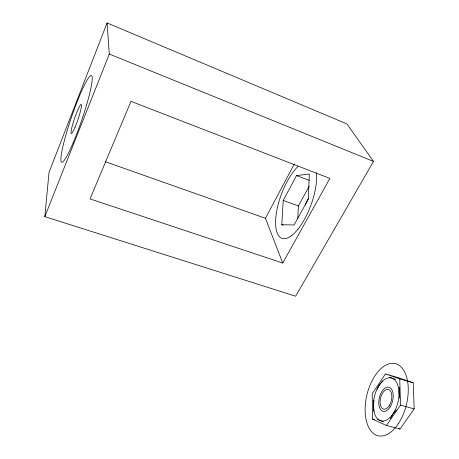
<?xml version="1.0" encoding="UTF-8"?>
<svg xmlns="http://www.w3.org/2000/svg" width="459" height="459" viewBox="0 0 459 459"><rect width="100%" height="100%" fill="white"/><g stroke="black" fill="none" stroke-linecap="round" stroke-linejoin="round"><path stroke-width="0.69" d="M297.765 218.788L298.373 205.948L309.131 186.308M281.774 224.744L283.226 200.405L296.554 175.562L309.332 174.059L308.339 199.131L294.081 224.985L281.774 224.744L283.117 225.22M44.816 216.659L49.038 172.326L107.09 22.95L346.912 123.93L373.494 161.413L295.648 296.216L44.816 216.659L109.299 54.053L107.09 22.95M399.462 387.247L399.009 392.491L399.818 398.309M373.976 400.311L373.362 405.745L374.068 411.43M377.109 389.467L379.318 385.061L382.795 380.981M390.471 418.625L392.829 414.11L396.381 410.03M282.721 263.03L329.883 178.419L130.976 101.359L90.033 198.931L282.721 263.03L265.457 218.283L294.311 164.006M385.434 373.936L372.209 393.724L372.456 419.044L386.421 425.487L400.007 429.027L414.184 408.894L413.186 382.795L398.555 377.734L385.434 373.936L399.755 378.916L413.186 382.795M386.421 425.487L400.518 405.148L399.755 378.916M372.456 419.044L374.446 419.566M400.518 405.148L414.184 408.894M395.698 379.427L389.559 377.264M105.404 161.746L265.457 218.283M283.226 200.405L298.373 205.948M296.554 175.562L309.165 180.381M383.5 421.982L377.556 419.274M109.299 54.053L373.494 161.413M398.71 428.436L400.007 429.027M316.371 172.733A41.012 15.744 -69.7 0 1 314.054 195.138A40.662 15.612 -69.7 0 1 310.772 205.563A41.482 15.916 -69.7 0 1 309.498 208.811A41.012 15.744 -69.7 0 1 297.954 229.173M291.7 235.513A41.012 15.744 -69.7 0 1 278.28 204.054A40.627 15.589 -69.7 0 1 281.298 194.536A41.528 15.95 -69.7 0 1 282.44 191.564A41.012 15.744 -69.7 0 1 292.888 172.349A41.522 15.945 -69.7 0 1 294.517 170.26A40.639 15.595 -69.7 0 1 297.92 166.514M297.96 229.144A41.488 15.916 -69.7 0 1 296.221 231.204A40.65 15.612 -69.7 0 1 291.717 235.478M305.35 205.133A13.615 5.479 -69.6 0 1 308.391 198.363M393.22 413.525A22.055 12.095 -76.6 0 0 391.975 378.153A22.055 12.095 -76.6 0 0 373.379 406.548A22.055 12.095 -76.6 0 0 393.22 413.525M389.398 405.44A10.109 5.548 -76.6 0 0 388.406 389.473A10.109 5.548 -76.6 0 0 380.121 402.95A10.109 5.548 -76.6 0 0 389.398 405.44M398.395 423.605A37.064 20.339 -76.6 0 0 396.536 364.01A37.064 20.339 -76.6 0 0 365.14 411.453A37.064 20.339 -76.6 0 0 398.395 423.605M390.179 406.909A12.416 6.81 -76.6 0 0 389.025 387.258A12.416 6.81 -76.6 0 0 378.813 403.742A12.416 6.81 -76.6 0 0 390.179 406.909M73.096 142.984A45.825 5.324 -71.1 0 0 91.513 75.574A45.825 5.324 -71.1 0 0 65.04 138.05A45.825 5.324 -71.1 0 0 73.096 142.984M74.92 127.459A15.348 1.784 -71.1 0 0 81.318 104.509A15.348 1.784 -71.1 0 0 72.528 124.934A15.348 1.784 -71.1 0 0 74.92 127.459"/></g></svg>
